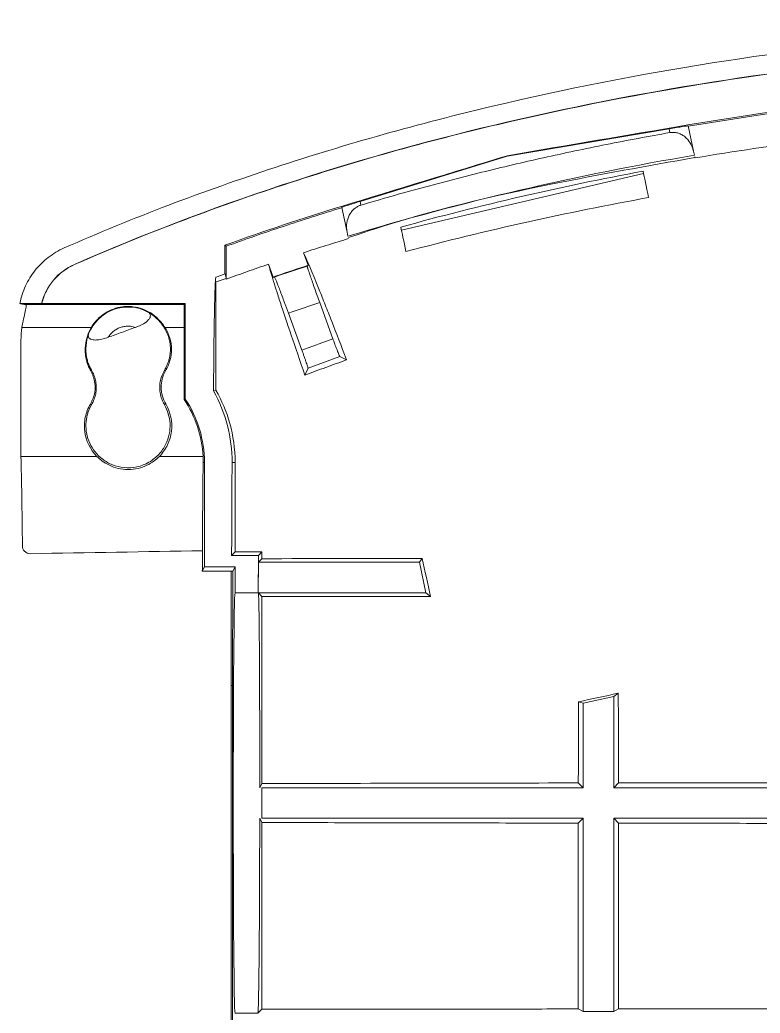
# Model space of a CAD drawing. Header units: inches. Extents: x 1424 to 4050, y 1126 to 1517.
# Drawn here: x 2145.92 to 2165.37, y 1382.11 to 1408.21 of the extents above; entities that cross this region are included whole.
import ezdxf

# ---------------------------------------------------------------- set-up
doc = ezdxf.new("R2010")
doc.units = ezdxf.units.IN
doc.header["$LTSCALE"] = 15

msp = doc.modelspace()

# ---------------------------------------------------------------- linework, layer by layer
at = {"color": 7, "linetype": 'Continuous', "lineweight": 15}
for p, q in [((2158.726, 1404.621), (2162.981, 1405.344)), ((2162.981, 1405.344), (2163.002, 1405.245)), ((2163.62, 1404.756), (2163.479, 1405.419)), ((2163.62, 1404.756), (2163.642, 1404.649)), ((2154.859, 1403.436), (2158.726, 1404.621)), ((2158.722, 1404.638), (2158.726, 1404.621)), ((2163.658, 1404.578), (2163.651, 1404.607)), ((2162.305, 1404.172), (2155.943, 1402.683)), ((2154.859, 1403.436), (2154.879, 1403.338)), ((2154.378, 1403.28), (2154.378, 1403.28)), ((2154.378, 1403.28), (2154.517, 1402.628)), ((2154.517, 1402.628), (2154.539, 1402.521)), ((2154.808, 1402.57), (2154.55, 1402.484)), ((2151.305, 1402.282), (2151.305, 1401.529)), ((2151.305, 1402.282), (2151.34, 1402.258)), ((2151.34, 1402.258), (2151.34, 1401.395)), ((2153.373, 1402.089), (2153.493, 1401.758)), ((2147.349, 1401.775), (2147.35, 1401.781)), ((2152.576, 1401.449), (2152.454, 1401.785)), ((2151.305, 1401.529), (2151.312, 1401.532)), ((2151.312, 1401.532), (2151.334, 1401.424)), ((2153.493, 1401.758), (2153.467, 1401.738)), ((2151.338, 1401.414), (2151.072, 1401.325)), ((2152.609, 1401.449), (2152.576, 1401.449)), ((2146.489, 1400.755), (2145.917, 1400.755)), ((2146.489, 1400.755), (2146.493, 1400.755)), ((2150.264, 1400.755), (2146.493, 1400.755)), ((2150.264, 1400.755), (2150.237, 1400.728)), ((2150.264, 1400.755), (2150.264, 1398.244)), ((2153.798, 1400.777), (2154.144, 1399.826)), ((2150.237, 1400.728), (2146.073, 1400.728)), ((2153.327, 1399.529), (2152.973, 1400.5)), ((2149.553, 1400.345), (2149.54, 1400.333)), ((2145.971, 1400.125), (2147.793, 1400.125)), ((2149.73, 1400.125), (2150.232, 1400.125)), ((2150.232, 1400.125), (2150.232, 1398.234)), ((2145.945, 1396.737), (2145.945, 1399.784)), ((2154.144, 1399.826), (2153.327, 1399.529)), ((2147.658, 1399.651), (2147.64, 1399.653)), ((2153.491, 1399.054), (2154.324, 1399.357)), ((2154.324, 1399.357), (2154.502, 1399.274)), ((2147.801, 1398.998), (2147.778, 1398.985)), ((2149.745, 1398.982), (2149.716, 1398.998)), ((2153.406, 1398.873), (2153.491, 1399.054)), ((2151.07, 1398.472), (2151.005, 1398.455)), ((2150.232, 1398.234), (2150.264, 1398.244)), ((2147.801, 1398.094), (2147.771, 1398.112)), ((2149.751, 1398.114), (2149.716, 1398.094)), ((2145.945, 1396.737), (2147.938, 1396.737)), ((2150.73, 1396.737), (2149.586, 1396.737)), ((2150.767, 1396.578), (2150.732, 1396.578)), ((2150.767, 1396.578), (2150.767, 1393.833)), ((2151.573, 1396.578), (2151.493, 1396.578)), ((2151.573, 1394.225), (2151.482, 1394.134)), ((2152.276, 1394.225), (2152.184, 1394.133)), ((2152.184, 1394.133), (2151.482, 1394.134)), ((2152.181, 1393.153), (2152.184, 1394.133)), ((2152.184, 1393.956), (2152.182, 1393.152)), ((2152.276, 1394.048), (2152.184, 1393.956)), ((2152.184, 1393.956), (2156.415, 1393.956)), ((2156.415, 1393.956), (2156.493, 1394.053)), ((2156.415, 1393.956), (2156.583, 1393.152)), ((2150.711, 1393.722), (2150.767, 1393.833)), ((2150.711, 1393.722), (2151.472, 1393.722)), ((2150.767, 1393.833), (2151.571, 1393.833)), ((2151.472, 1393.722), (2151.515, 1393.722)), ((2151.472, 1390.716), (2151.472, 1393.722)), ((2151.571, 1393.833), (2151.515, 1393.722)), ((2151.571, 1393.833), (2151.571, 1393.153)), ((2151.57, 1393.149), (2151.571, 1393.15)), ((2151.57, 1393.149), (2152.185, 1393.149)), ((2152.181, 1393.153), (2151.571, 1393.153)), ((2151.571, 1393.15), (2151.571, 1393.153)), ((2152.182, 1393.152), (2152.181, 1393.153)), ((2156.583, 1393.152), (2152.182, 1393.152)), ((2152.185, 1393.149), (2152.276, 1393.058)), ((2156.706, 1393.052), (2156.583, 1393.152)), ((2151.507, 1390.716), (2151.472, 1390.716)), ((2151.472, 1375.87), (2151.472, 1390.716)), ((2151.507, 1390.716), (2151.507, 1375.87)), ((2161.522, 1390.424), (2160.718, 1390.253)), ((2161.643, 1390.512), (2161.522, 1390.424)), ((2161.522, 1390.424), (2161.522, 1388.031)), ((2160.718, 1390.253), (2160.597, 1390.289)), ((2160.718, 1388.031), (2160.718, 1390.253)), ((2152.276, 1388.14), (2152.221, 1388.03)), ((2152.276, 1388.031), (2152.276, 1387.629)), ((2152.276, 1388.031), (2160.718, 1388.031)), ((2160.593, 1388.156), (2160.718, 1388.031)), ((2161.649, 1388.157), (2161.522, 1388.031)), ((2161.522, 1388.031), (2188.657, 1388.031)), ((2152.276, 1387.629), (2152.276, 1387.227)), ((2152.22, 1387.227), (2152.276, 1387.115)), ((2152.276, 1387.227), (2160.718, 1387.227)), ((2160.718, 1387.227), (2160.592, 1387.1)), ((2160.718, 1387.227), (2160.718, 1382.154)), ((2161.522, 1387.227), (2188.657, 1387.227)), ((2161.522, 1382.154), (2161.522, 1387.227)), ((2161.522, 1387.227), (2161.65, 1387.099)), ((2152.276, 1382.211), (2152.173, 1382.108)), ((2160.718, 1382.154), (2160.593, 1382.217)), ((2161.649, 1382.217), (2161.522, 1382.154)), ((2151.57, 1382.108), (2151.571, 1382.107)), ((2152.173, 1382.108), (2151.57, 1382.108)), ((2160.718, 1382.154), (2161.522, 1382.154))]:
    msp.add_line(p, q, dxfattribs=at)
for centre, radius, start, end in [((2148.759, 1399.551), 1.11, 61.7911, 158.7347), ((2148.759, 1399.551), 1.123, 149.26, 174.7962), ((2147.754, 1396.578), 2.981, 3.0597, 33.755), ((2147.754, 1396.578), 3.013, 0, 33.5674)]:
    msp.add_arc(centre, radius, start, end, dxfattribs=at)
for centre, major_axis, ratio, start_param, end_param in [((2150.237, 1400.125), (0, 0.603), 0.008727, 0.008727, 1.570796), ((2145.876, 1390.686), (0, 7.209), 0.017455, 5.250241, 5.708368), ((2150.769, 1390.686), (0, 7.209), 0.008727, 0.614223, 1.052372), ((1950.106, 1390.686), (411.044, 7.209), 0.00015, 1.060941, 1.073507), ((2150.769, 1390.686), (0, 7.209), 0.008727, 1.052372, 1.136167), ((2151.551, 1390.716), (0, 5.025), 0.008727, 0.929425, 1.570796), ((2151.573, 1387.629), (0, 5.527), 0.008727, 0.050156, 3.091436)]:
    msp.add_ellipse(centre, major_axis=major_axis, ratio=ratio, start_param=start_param, end_param=end_param, dxfattribs=at)
for points, knots in [([(2238.147, 1396.161), (2237.182, 1395.97), (2236.217, 1395.805), (2234.284, 1395.552), (2233.317, 1395.465), (2230.411, 1395.331), (2228.47, 1395.402), (2225.552, 1395.74), (2224.575, 1395.892), (2222.652, 1396.266), (2221.702, 1396.489), (2219.823, 1397.002), (2218.895, 1397.295), (2217.061, 1397.946), (2216.154, 1398.305), (2213.457, 1399.457), (2211.69, 1400.32), (2209.026, 1401.578), (2208.136, 1401.991), (2206.346, 1402.776), (2205.444, 1403.147), (2200.904, 1404.892), (2197.171, 1405.93), (2191.442, 1407.041), (2189.511, 1407.336), (2186.585, 1407.673), (2185.605, 1407.768), (2183.634, 1407.924), (2182.648, 1407.984), (2177.73, 1408.206), (2173.818, 1408.126), (2166.041, 1407.446), (2162.175, 1406.847), (2157.377, 1405.709), (2156.418, 1405.462), (2154.511, 1404.926), (2153.564, 1404.638), (2150.746, 1403.711), (2148.896, 1403.01), (2147.081, 1402.212)], [0, 0, 0, 0, 0.03125, 0.03125, 0.0625, 0.0625, 0.125, 0.125, 0.15625, 0.15625, 0.1875, 0.1875, 0.21875, 0.21875, 0.25, 0.25, 0.3125, 0.3125, 0.34375, 0.34375, 0.375, 0.375, 0.5, 0.5, 0.5625, 0.5625, 0.59375, 0.59375, 0.625, 0.625, 0.75, 0.75, 0.875, 0.875, 0.90625, 0.90625, 0.9375, 0.9375, 1, 1, 1, 1]), ([(2147.349, 1401.775), (2148.249, 1402.169), (2149.158, 1402.541), (2150.994, 1403.24), (2151.921, 1403.568), (2154.716, 1404.487), (2156.596, 1405.013), (2162.285, 1406.357), (2166.14, 1406.947), (2171.022, 1407.369), (2172, 1407.437), (2173.951, 1407.54), (2174.925, 1407.575), (2177.842, 1407.632), (2179.781, 1407.605), (2185.581, 1407.339), (2189.424, 1406.911), (2195.146, 1405.803), (2197.046, 1405.356), (2199.884, 1404.551), (2200.825, 1404.262), (2202.687, 1403.64), (2203.61, 1403.309), (2206.35, 1402.245), (2208.137, 1401.435), (2211.685, 1399.755), (2213.453, 1398.893), (2217.05, 1397.378), (2218.884, 1396.739), (2222.628, 1395.721), (2224.539, 1395.342), (2227.474, 1395.005), (2228.465, 1394.93), (2230.434, 1394.862), (2231.416, 1394.867), (2234.354, 1395.005), (2236.302, 1395.277), (2238.242, 1395.661)], [0, 0, 0, 0, 0.03125, 0.03125, 0.0625, 0.0625, 0.125, 0.125, 0.25, 0.25, 0.28125, 0.28125, 0.3125, 0.3125, 0.375, 0.375, 0.5, 0.5, 0.5625, 0.5625, 0.59375, 0.59375, 0.625, 0.625, 0.6875, 0.6875, 0.75, 0.75, 0.8125, 0.8125, 0.875, 0.875, 0.90625, 0.90625, 0.9375, 0.9375, 1, 1, 1, 1]), ([(2238.244, 1395.668), (2236.311, 1395.285), (2234.338, 1395.009), (2230.374, 1394.827), (2228.387, 1394.904), (2222.481, 1395.595), (2218.626, 1396.698), (2213.188, 1399.028), (2211.425, 1399.89), (2207.897, 1401.556), (2206.126, 1402.349), (2200.694, 1404.431), (2196.939, 1405.471), (2189.31, 1406.935), (2185.436, 1407.36), (2177.666, 1407.702), (2173.769, 1407.62), (2162.149, 1406.594), (2154.466, 1404.898), (2147.35, 1401.781)], [0, 0, 0, 0, 0.0625, 0.0625, 0.125, 0.125, 0.25, 0.25, 0.3125, 0.3125, 0.375, 0.375, 0.5, 0.5, 0.625, 0.625, 0.75, 0.75, 1, 1, 1, 1]), ([(2158.722, 1404.638), (2160.306, 1404.907), (2161.891, 1405.176), (2163.475, 1405.445), (2167.63, 1406.151), (2171.838, 1406.526), (2180.262, 1406.677), (2184.481, 1406.46), (2188.659, 1405.909), (2190.251, 1405.699), (2191.844, 1405.489), (2193.436, 1405.279)], [0.0059289, 0.0059289, 0.0059289, 0.0059289, 0.1423156, 0.1423156, 0.1423156, 0.5000306, 0.5000306, 0.8577455, 0.8577455, 0.8577455, 0.9940711, 0.9940711, 0.9940711, 0.9940711]), ([(2163.481, 1405.411), (2167.634, 1406.116), (2171.84, 1406.491), (2180.261, 1406.642), (2184.478, 1406.425), (2188.654, 1405.874)], [0.1422545, 0.1422545, 0.1422545, 0.1422545, 0.4999694, 0.4999694, 0.8576844, 0.8576844, 0.8576844, 0.8576844]), ([(2188.54, 1405.06), (2186.469, 1405.329), (2184.396, 1405.512), (2180.248, 1405.729), (2178.173, 1405.763), (2174.021, 1405.684), (2171.944, 1405.571), (2167.787, 1405.191), (2165.716, 1404.925), (2163.658, 1404.578)], [0, 0, 0, 0, 0.25, 0.25, 0.5, 0.5, 0.75, 0.75, 1, 1, 1, 1]), ([(2154.879, 1403.338), (2155.141, 1403.415), (2155.664, 1403.569), (2156.455, 1403.788), (2157.252, 1404), (2158.055, 1404.203), (2158.864, 1404.398), (2159.679, 1404.584), (2160.501, 1404.763), (2161.329, 1404.932), (2162.163, 1405.094), (2162.722, 1405.194), (2163.002, 1405.245)], [0, 0, 0, 0, 0.097843, 0.196129, 0.294873, 0.394087, 0.493786, 0.593982, 0.694689, 0.795919, 0.897685, 1, 1, 1, 1]), ([(2162.981, 1405.344), (2163.112, 1405.366), (2163.24, 1405.387), (2163.424, 1405.415), (2163.478, 1405.422), (2163.479, 1405.419)], [0, 0, 0, 0, 0.5, 0.5, 1, 1, 1, 1]), ([(2163.002, 1405.245), (2163.018, 1405.247), (2163.05, 1405.251), (2163.099, 1405.251), (2163.149, 1405.246), (2163.198, 1405.236), (2163.265, 1405.214), (2163.348, 1405.171), (2163.46, 1405.081), (2163.537, 1404.975), (2163.593, 1404.856), (2163.61, 1404.794), (2163.62, 1404.756)], [0, 0, 0, 0, 0.046896, 0.094984, 0.144802, 0.196836, 0.251511, 0.36773, 0.501922, 0.750836, 0.84812, 1, 1, 1, 1]), ([(2151.305, 1402.282), (2151.313, 1402.285), (2151.321, 1402.288), (2151.328, 1402.291), (2152.333, 1402.654), (2153.348, 1402.992), (2154.37, 1403.305), (2155.821, 1403.749), (2157.271, 1404.194), (2158.722, 1404.638)], [0.0059378, 0.0059378, 0.0059378, 0.0059378, 0.0090621, 0.0090621, 0.0090621, 0.4161105, 0.4161105, 0.4161105, 0.9940711, 0.9940711, 0.9940711, 0.9940711]), ([(2163.655, 1404.589), (2162.408, 1404.367), (2159.565, 1403.863), (2156.608, 1403.175), (2154.94, 1402.614), (2154.808, 1402.57)], [0, 0, 0, 0, 0.418586, 0.954173, 1, 1, 1, 1]), ([(2154.378, 1403.28), (2154.378, 1403.282), (2154.43, 1403.301), (2154.607, 1403.358), (2154.731, 1403.397), (2154.859, 1403.436)], [0, 0, 0, 0, 0.5, 0.5, 1, 1, 1, 1]), ([(2154.38, 1403.271), (2154.122, 1403.192), (2153.609, 1403.032), (2152.845, 1402.782), (2152.089, 1402.526), (2151.589, 1402.347), (2151.34, 1402.258)], [0, 0, 0, 0, 0.252342, 0.503096, 0.752303, 1, 1, 1, 1]), ([(2154.517, 1402.628), (2154.513, 1402.651), (2154.505, 1402.692), (2154.502, 1402.748), (2154.502, 1402.79), (2154.507, 1402.879), (2154.532, 1402.992), (2154.598, 1403.121), (2154.662, 1403.204), (2154.731, 1403.265), (2154.802, 1403.311), (2154.854, 1403.329), (2154.879, 1403.338)], [0, 0, 0, 0, 0.091102, 0.163201, 0.216292, 0.250372, 0.499447, 0.633483, 0.749312, 0.839129, 0.92202, 1, 1, 1, 1]), ([(2153.373, 1402.089), (2153.568, 1402.152), (2153.961, 1402.277), (2154.355, 1402.398), (2154.553, 1402.458)], [0, 0, 0, 0, 0.4988119, 1, 1, 1, 1]), ([(2145.917, 1400.755), (2145.948, 1400.915), (2145.997, 1401.068), (2146.132, 1401.361), (2146.219, 1401.501), (2146.42, 1401.752), (2146.536, 1401.866), (2146.793, 1402.064), (2146.932, 1402.146), (2147.081, 1402.212)], [0, 0, 0, 0, 0.25, 0.25, 0.5, 0.5, 0.75, 0.75, 1, 1, 1, 1]), ([(2153.373, 1402.089), (2153.454, 1401.92), (2153.592, 1401.594), (2153.834, 1400.991), (2153.886, 1400.86), (2153.994, 1400.584), (2154.052, 1400.438), (2154.232, 1399.977), (2154.362, 1399.639), (2154.502, 1399.274)], [0, 0, 0, 0, 0.5, 0.5, 0.625, 0.625, 0.75, 0.75, 1, 1, 1, 1]), ([(2151.34, 1401.395), (2151.525, 1401.461), (2151.895, 1401.594), (2152.267, 1401.721), (2152.454, 1401.785)], [0, 0, 0, 0, 0.498934, 1, 1, 1, 1]), ([(2153.406, 1398.873), (2153.146, 1399.629), (2152.929, 1400.27), (2152.724, 1400.894), (2152.687, 1401.01), (2152.62, 1401.219), (2152.59, 1401.314), (2152.513, 1401.567), (2152.476, 1401.696), (2152.454, 1401.785)], [0, 0, 0, 0, 0.5, 0.5, 0.625, 0.625, 0.75, 0.75, 1, 1, 1, 1]), ([(2146.493, 1400.755), (2146.521, 1400.868), (2146.561, 1400.975), (2146.665, 1401.179), (2146.729, 1401.276), (2146.95, 1401.539), (2147.137, 1401.682), (2147.349, 1401.775)], [0, 0, 0, 0, 0.25, 0.25, 0.5, 0.5, 1, 1, 1, 1]), ([(2152.576, 1401.449), (2152.728, 1401.501), (2153.033, 1401.606), (2153.34, 1401.707), (2153.493, 1401.758)], [0, 0, 0, 0, 0.498997, 1, 1, 1, 1]), ([(2153.467, 1401.738), (2153.467, 1401.737), (2153.466, 1401.734), (2153.47, 1401.719), (2153.477, 1401.696), (2153.49, 1401.652), (2153.515, 1401.578), (2153.556, 1401.457), (2153.606, 1401.311), (2153.665, 1401.145), (2153.73, 1400.965), (2153.775, 1400.84), (2153.798, 1400.777)], [0, 0, 0, 0, 0.062817, 0.12501, 0.187185, 0.249948, 0.374872, 0.49969, 0.624527, 0.749479, 0.874745, 1, 1, 1, 1]), ([(2151.005, 1398.455), (2151.009, 1398.953), (2151.014, 1399.451), (2151.021, 1399.95), (2151.025, 1400.199), (2151.029, 1400.448), (2151.034, 1400.697), (2151.038, 1400.866), (2151.041, 1401.035), (2151.048, 1401.204), (2151.051, 1401.26), (2151.053, 1401.317), (2151.057, 1401.373), (2151.059, 1401.391), (2151.06, 1401.409), (2151.063, 1401.427), (2151.063, 1401.433), (2151.064, 1401.439), (2151.067, 1401.444)], [0, 0, 0, 0, 0.001494849, 0.001494849, 0.001494849, 0.002242352, 0.002242352, 0.002242352, 0.002749712, 0.002749712, 0.002749712, 0.002918648, 0.002918648, 0.002918648, 0.00297274, 0.00297274, 0.00297274, 0.002990814, 0.002990814, 0.002990814, 0.002990814]), ([(2151.067, 1401.444), (2151.067, 1401.443), (2151.066, 1401.441), (2151.067, 1401.441), (2151.068, 1401.441), (2151.069, 1401.442), (2151.07, 1401.442)], [0, 0, 0, 0, 0.081011, 0.274625, 0.580965, 1, 1, 1, 1]), ([(2151.07, 1401.331), (2151.07, 1401.295), (2151.07, 1401.204), (2151.07, 1400.852), (2151.07, 1400.234), (2151.07, 1399.403), (2151.07, 1398.748), (2151.07, 1398.472)], [0, 0, 0, 0, 0.1242705, 0.3187071, 0.5638698, 0.8161292, 1, 1, 1, 1]), ([(2152.973, 1400.5), (2152.962, 1400.531), (2152.939, 1400.594), (2152.905, 1400.686), (2152.872, 1400.776), (2152.829, 1400.893), (2152.777, 1401.031), (2152.722, 1401.175), (2152.676, 1401.294), (2152.641, 1401.382), (2152.617, 1401.439), (2152.612, 1401.446), (2152.609, 1401.449)], [0, 0, 0, 0, 0.062811, 0.125002, 0.187179, 0.249948, 0.374872, 0.49969, 0.624537, 0.749477, 0.874758, 1, 1, 1, 1]), ([(2146.073, 1400.728), (2146.015, 1400.733), (2145.984, 1400.737), (2145.938, 1400.746), (2145.925, 1400.751), (2145.917, 1400.755)], [0, 0, 0, 0, 0.5, 0.5, 1, 1, 1, 1]), ([(2145.971, 1400.125), (2145.995, 1400.283), (2146.033, 1400.436), (2146.071, 1400.603), (2146.079, 1400.649), (2146.085, 1400.711), (2146.082, 1400.727), (2146.073, 1400.728)], [0, 0, 0, 0, 0.5, 0.5, 0.75, 0.75, 1, 1, 1, 1]), ([(2149.553, 1400.345), (2149.429, 1400.47), (2149.287, 1400.557), (2149.056, 1400.64), (2148.974, 1400.66), (2148.843, 1400.675), (2148.797, 1400.678), (2148.707, 1400.677), (2148.661, 1400.674), (2148.531, 1400.657), (2148.45, 1400.637), (2148.297, 1400.58), (2148.224, 1400.544), (2148.014, 1400.409), (2147.887, 1400.282), (2147.793, 1400.125)], [0, 0, 0, 0, 0.25, 0.25, 0.375, 0.375, 0.4375, 0.4375, 0.5, 0.5, 0.625, 0.625, 0.75, 0.75, 1, 1, 1, 1]), ([(2149.283, 1400.529), (2149.295, 1400.522), (2149.317, 1400.507), (2149.338, 1400.479), (2149.349, 1400.441), (2149.343, 1400.391), (2149.295, 1400.312), (2149.165, 1400.208), (2149.028, 1400.155), (2148.954, 1400.126)], [0, 0, 0, 0, 0.085995, 0.16893, 0.250953, 0.377402, 0.501199, 0.728837, 1, 1, 1, 1]), ([(2149.716, 1398.998), (2149.731, 1399.026), (2149.762, 1399.083), (2149.799, 1399.168), (2149.829, 1399.254), (2149.851, 1399.34), (2149.866, 1399.426), (2149.874, 1399.513), (2149.874, 1399.599), (2149.867, 1399.685), (2149.848, 1399.797), (2149.807, 1399.932), (2149.736, 1400.08), (2149.648, 1400.216), (2149.576, 1400.294), (2149.54, 1400.333)], [0, 0, 0, 0, 0.051508, 0.103522, 0.156276, 0.20999, 0.26487, 0.321107, 0.378877, 0.438338, 0.499636, 0.620206, 0.749131, 0.873629, 1, 1, 1, 1]), ([(2149.73, 1400.125), (2149.718, 1400.144), (2149.692, 1400.183), (2149.65, 1400.239), (2149.603, 1400.294), (2149.57, 1400.328), (2149.553, 1400.345)], [0, 0, 0, 0, 0.239591, 0.485698, 0.738969, 1, 1, 1, 1]), ([(2148.241, 1399.867), (2148.217, 1399.859), (2148.171, 1399.843), (2148.077, 1399.815), (2147.962, 1399.792), (2147.849, 1399.794), (2147.772, 1399.816), (2147.729, 1399.852), (2147.71, 1399.899), (2147.719, 1399.935), (2147.724, 1399.954)], [0, 0, 0, 0, 0.087667, 0.16676, 0.339227, 0.499184, 0.623231, 0.749259, 0.872645, 1, 1, 1, 1]), ([(2148.954, 1400.126), (2148.933, 1400.132), (2148.891, 1400.145), (2148.825, 1400.155), (2148.746, 1400.16), (2148.654, 1400.152), (2148.552, 1400.125), (2148.455, 1400.08), (2148.37, 1400.021), (2148.296, 1399.95), (2148.259, 1399.895), (2148.241, 1399.867)], [0, 0, 0, 0, 0.0804338, 0.1610427, 0.2427792, 0.3699386, 0.5000534, 0.6272135, 0.7573289, 0.8779455, 1, 1, 1, 1]), ([(2148.954, 1400.126), (2148.834, 1400.083), (2148.596, 1399.997), (2148.358, 1399.91), (2148.241, 1399.867)], [0, 0, 0, 0, 0.5046775, 1, 1, 1, 1]), ([(2149.745, 1398.982), (2149.795, 1399.07), (2149.835, 1399.162), (2149.889, 1399.355), (2149.903, 1399.456), (2149.901, 1399.655), (2149.885, 1399.756), (2149.827, 1399.948), (2149.784, 1400.039), (2149.73, 1400.125)], [0, 0, 0, 0, 0.25, 0.25, 0.5, 0.5, 0.75, 0.75, 1, 1, 1, 1]), ([(2154.144, 1399.826), (2154.151, 1399.807), (2154.165, 1399.768), (2154.186, 1399.71), (2154.211, 1399.643), (2154.239, 1399.568), (2154.267, 1399.494), (2154.291, 1399.433), (2154.308, 1399.39), (2154.32, 1399.363), (2154.323, 1399.359), (2154.324, 1399.357)], [0, 0, 0, 0, 0.079662, 0.159367, 0.240339, 0.368694, 0.500043, 0.628407, 0.759766, 0.879159, 1, 1, 1, 1]), ([(2147.64, 1399.653), (2147.637, 1399.619), (2147.632, 1399.553), (2147.635, 1399.454), (2147.646, 1399.356), (2147.665, 1399.26), (2147.694, 1399.166), (2147.731, 1399.074), (2147.762, 1399.015), (2147.778, 1398.985)], [0, 0, 0, 0, 0.145672, 0.288521, 0.429652, 0.570214, 0.711368, 0.854261, 1, 1, 1, 1]), ([(2147.658, 1399.651), (2147.655, 1399.613), (2147.65, 1399.538), (2147.657, 1399.425), (2147.675, 1399.315), (2147.705, 1399.207), (2147.745, 1399.101), (2147.783, 1399.033), (2147.801, 1398.998)], [0, 0, 0, 0, 0.17691, 0.348514, 0.515697, 0.679379, 0.840498, 1, 1, 1, 1]), ([(2153.491, 1399.054), (2153.491, 1399.055), (2153.49, 1399.057), (2153.487, 1399.07), (2153.48, 1399.093), (2153.467, 1399.133), (2153.446, 1399.194), (2153.42, 1399.269), (2153.39, 1399.353), (2153.359, 1399.441), (2153.338, 1399.499), (2153.327, 1399.529)], [0, 0, 0, 0, 0.0796745, 0.1593898, 0.2403721, 0.3687381, 0.5000918, 0.6284515, 0.7597989, 0.8791769, 1, 1, 1, 1]), ([(2153.406, 1398.873), (2153.59, 1398.94), (2153.955, 1399.074), (2154.32, 1399.207), (2154.502, 1399.274)], [0, 0, 0, 0, 0.5016789, 1, 1, 1, 1]), ([(2147.778, 1398.985), (2147.79, 1398.963), (2147.813, 1398.919), (2147.842, 1398.848), (2147.869, 1398.763), (2147.889, 1398.663), (2147.899, 1398.51), (2147.873, 1398.316), (2147.805, 1398.179), (2147.771, 1398.112)], [0, 0, 0, 0, 0.081343, 0.165084, 0.250963, 0.372252, 0.500932, 0.753231, 1, 1, 1, 1]), ([(2147.801, 1398.094), (2147.814, 1398.118), (2147.841, 1398.166), (2147.871, 1398.238), (2147.894, 1398.31), (2147.911, 1398.38), (2147.922, 1398.45), (2147.926, 1398.519), (2147.925, 1398.593), (2147.916, 1398.69), (2147.888, 1398.808), (2147.846, 1398.916), (2147.813, 1398.977), (2147.801, 1398.998)], [0, 0, 0, 0, 0.072021, 0.143501, 0.214721, 0.285884, 0.357121, 0.428492, 0.499999, 0.595431, 0.749369, 0.912563, 1, 1, 1, 1]), ([(2149.716, 1398.094), (2149.701, 1398.122), (2149.671, 1398.178), (2149.637, 1398.265), (2149.612, 1398.354), (2149.597, 1398.445), (2149.59, 1398.559), (2149.6, 1398.695), (2149.64, 1398.851), (2149.691, 1398.949), (2149.716, 1398.998)], [0, 0, 0, 0, 0.100426, 0.199907, 0.299123, 0.398767, 0.499531, 0.671955, 0.837434, 1, 1, 1, 1]), ([(2149.751, 1398.114), (2149.712, 1398.18), (2149.682, 1398.25), (2149.641, 1398.395), (2149.63, 1398.472), (2149.628, 1398.698), (2149.669, 1398.849), (2149.745, 1398.982)], [0, 0, 0, 0, 0.25, 0.25, 0.5, 0.5, 1, 1, 1, 1]), ([(2151.493, 1396.578), (2151.495, 1396.906), (2151.455, 1397.233), (2151.29, 1397.865), (2151.165, 1398.169), (2151.005, 1398.455)], [0, 0, 0, 0, 0.5, 0.5, 1, 1, 1, 1]), ([(2151.07, 1398.472), (2151.22, 1398.21), (2151.346, 1397.918), (2151.523, 1397.281), (2151.573, 1396.94), (2151.573, 1396.578)], [0, 0, 0, 0, 0.5, 0.5, 1, 1, 1, 1]), ([(2147.771, 1398.112), (2147.707, 1398.004), (2147.662, 1397.889), (2147.61, 1397.644), (2147.605, 1397.521), (2147.651, 1397.15), (2147.763, 1396.917), (2147.938, 1396.737)], [0, 0, 0, 0, 0.25, 0.25, 0.5, 0.5, 1, 1, 1, 1]), ([(2149.716, 1398.094), (2149.759, 1398.02), (2149.793, 1397.941), (2149.842, 1397.776), (2149.858, 1397.688), (2149.872, 1397.42), (2149.838, 1397.228), (2149.702, 1396.957), (2149.642, 1396.868), (2149.496, 1396.711), (2149.407, 1396.639), (2149.116, 1396.471), (2148.877, 1396.421), (2148.552, 1396.45), (2148.447, 1396.476), (2148.257, 1396.552), (2148.169, 1396.603), (2147.941, 1396.776), (2147.825, 1396.924), (2147.716, 1397.163), (2147.689, 1397.247), (2147.656, 1397.415), (2147.649, 1397.5), (2147.659, 1397.76), (2147.706, 1397.929), (2147.801, 1398.094)], [0, 0, 0, 0, 0.0625, 0.0625, 0.125, 0.125, 0.25, 0.25, 0.3125, 0.3125, 0.375, 0.375, 0.5, 0.5, 0.5625, 0.5625, 0.625, 0.625, 0.75, 0.75, 0.8125, 0.8125, 0.875, 0.875, 1, 1, 1, 1]), ([(2149.586, 1396.737), (2149.673, 1396.827), (2149.744, 1396.928), (2149.851, 1397.154), (2149.886, 1397.273), (2149.931, 1397.645), (2149.878, 1397.898), (2149.751, 1398.114)], [0, 0, 0, 0, 0.25, 0.25, 0.5, 0.5, 1, 1, 1, 1]), ([(2147.938, 1396.737), (2147.98, 1396.694), (2148.028, 1396.652), (2148.137, 1396.573), (2148.199, 1396.535), (2148.338, 1396.469), (2148.415, 1396.44), (2148.582, 1396.401), (2148.672, 1396.391), (2148.939, 1396.392), (2149.114, 1396.436), (2149.324, 1396.534), (2149.387, 1396.572), (2149.496, 1396.652), (2149.544, 1396.694), (2149.586, 1396.737)], [0, 0, 0, 0, 0.125, 0.125, 0.25, 0.25, 0.375, 0.375, 0.5, 0.5, 0.75, 0.75, 0.875, 0.875, 1, 1, 1, 1]), ([(2150.73, 1396.737), (2150.731, 1396.711), (2150.733, 1396.659), (2150.732, 1396.605), (2150.732, 1396.578)], [0, 0, 0, 0, 0.507508, 1, 1, 1, 1]), ([(2151.482, 1394.134), (2151.483, 1394.378), (2151.484, 1394.621), (2151.485, 1394.864), (2151.486, 1395.108), (2151.487, 1395.351), (2151.488, 1395.595), (2151.49, 1395.923), (2151.491, 1396.251), (2151.493, 1396.578)], [0, 0, 0, 0, 0.00073016, 0.00073016, 0.00073016, 0.001460321, 0.001460321, 0.001460321, 0.002444162, 0.002444162, 0.002444162, 0.002444162]), ([(2146.191, 1394.18), (2146.133, 1394.179), (2146.077, 1394.204), (2146.004, 1394.281), (2145.985, 1394.33), (2145.984, 1394.38)], [0, 0, 0, 0, 0.5, 0.5, 1, 1, 1, 1]), ([(2152.185, 1393.149), (2152.186, 1393.145), (2152.187, 1393.136), (2152.189, 1393.112), (2152.19, 1393.08), (2152.192, 1393.04), (2152.194, 1392.992), (2152.195, 1392.936), (2152.197, 1392.873), (2152.198, 1392.802), (2152.2, 1392.724), (2152.201, 1392.639), (2152.203, 1392.547), (2152.204, 1392.449), (2152.205, 1392.344), (2152.206, 1392.234), (2152.208, 1392.117), (2152.209, 1391.995), (2152.21, 1391.867), (2152.211, 1391.734), (2152.212, 1391.597), (2152.213, 1391.455), (2152.214, 1391.308), (2152.214, 1391.157), (2152.215, 1391.003), (2152.216, 1390.845), (2152.217, 1390.683), (2152.217, 1390.518), (2152.218, 1390.351), (2152.218, 1390.181), (2152.219, 1390.009), (2152.219, 1389.835), (2152.22, 1389.658), (2152.22, 1389.481), (2152.22, 1389.302), (2152.221, 1389.121), (2152.221, 1388.941), (2152.221, 1388.759), (2152.221, 1388.577), (2152.221, 1388.395), (2152.221, 1388.213), (2152.221, 1388.091), (2152.221, 1388.03)], [0, 0, 0, 0, 0.027186, 0.05426, 0.081222, 0.108071, 0.134809, 0.161434, 0.187947, 0.214349, 0.240638, 0.266815, 0.29288, 0.318832, 0.344673, 0.370402, 0.396018, 0.421522, 0.446915, 0.472195, 0.497363, 0.522419, 0.547363, 0.572195, 0.596914, 0.621522, 0.646017, 0.670401, 0.694672, 0.718831, 0.742879, 0.766814, 0.790637, 0.814348, 0.837946, 0.861433, 0.884808, 0.90807, 0.931221, 0.954259, 0.977186, 1, 1, 1, 1]), ([(2152.276, 1393.058), (2152.276, 1392.264), (2152.276, 1391.451), (2152.276, 1389.806), (2152.276, 1388.975), (2152.276, 1388.14)], [0, 0, 0, 0, 0.5, 0.5, 1, 1, 1, 1]), ([(2161.649, 1388.157), (2163.886, 1388.16), (2166.124, 1388.163), (2170.601, 1388.166), (2172.84, 1388.168), (2179.559, 1388.169), (2184.04, 1388.168), (2188.523, 1388.164)], [0, 0, 0, 0, 0.25, 0.25, 0.5, 0.5, 1, 1, 1, 1]), ([(2152.173, 1382.108), (2152.174, 1382.113), (2152.175, 1382.122), (2152.177, 1382.147), (2152.179, 1382.18), (2152.181, 1382.222), (2152.183, 1382.272), (2152.185, 1382.332), (2152.186, 1382.4), (2152.188, 1382.477), (2152.192, 1382.662), (2152.198, 1383.019), (2152.205, 1383.653), (2152.211, 1384.418), (2152.214, 1385.144), (2152.217, 1385.763), (2152.218, 1386.188), (2152.219, 1386.568), (2152.22, 1386.897), (2152.22, 1387.117), (2152.22, 1387.227)], [0, 0, 0, 0, 0.027798, 0.055482, 0.083096, 0.110686, 0.138294, 0.165964, 0.193737, 0.221655, 0.249759, 0.374963, 0.500029, 0.624275, 0.750297, 0.812539, 0.874996, 0.917086, 0.958701, 1, 1, 1, 1]), ([(2152.276, 1387.115), (2152.277, 1386.347), (2152.276, 1385.551), (2152.275, 1383.914), (2152.275, 1383.07), (2152.276, 1382.211)], [0, 0, 0, 0, 0.5, 0.5, 1, 1, 1, 1]), ([(2152.276, 1387.115), (2152.739, 1387.115), (2153.663, 1387.113), (2155.05, 1387.11), (2156.436, 1387.107), (2157.822, 1387.105), (2159.207, 1387.102), (2160.13, 1387.101), (2160.592, 1387.1)], [0, 0, 0, 0, 0.167163, 0.334118, 0.500872, 0.667433, 0.833806, 1, 1, 1, 1]), ([(2160.592, 1387.1), (2160.592, 1386.912), (2160.591, 1386.53), (2160.591, 1385.945), (2160.591, 1385.34), (2160.591, 1384.529), (2160.592, 1383.486), (2160.592, 1382.651), (2160.593, 1382.217)], [0, 0, 0, 0, 0.115493, 0.235161, 0.359033, 0.487131, 0.732805, 1, 1, 1, 1]), ([(2161.649, 1382.217), (2161.649, 1382.51), (2161.65, 1383.081), (2161.65, 1383.915), (2161.65, 1384.733), (2161.65, 1385.537), (2161.65, 1386.33), (2161.65, 1386.846), (2161.65, 1387.099)], [0, 0, 0, 0, 0.180102, 0.351061, 0.512907, 0.682408, 0.844751, 1, 1, 1, 1]), ([(2161.65, 1387.099), (2162.148, 1387.098), (2163.145, 1387.097), (2164.64, 1387.095), (2166.134, 1387.093), (2167.629, 1387.092), (2169.123, 1387.091), (2170.617, 1387.09), (2172.11, 1387.089), (2173.604, 1387.088), (2175.097, 1387.087), (2176.589, 1387.087), (2178.082, 1387.087), (2179.574, 1387.087), (2181.066, 1387.087), (2182.557, 1387.087), (2184.049, 1387.088), (2185.54, 1387.088), (2187.03, 1387.089), (2188.024, 1387.09), (2188.521, 1387.09)], [0, 0, 0, 0, 0.055763, 0.111488, 0.167177, 0.222833, 0.278459, 0.334057, 0.38963, 0.44518, 0.50071, 0.556222, 0.611719, 0.667204, 0.72268, 0.778148, 0.833611, 0.889073, 0.944535, 1, 1, 1, 1]), ([(2160.593, 1382.217), (2159.86, 1382.216), (2158.421, 1382.215), (2156.302, 1382.214), (2154.262, 1382.212), (2152.929, 1382.211), (2152.276, 1382.211)], [0, 0, 0, 0, 0.264088, 0.518778, 0.764079, 1, 1, 1, 1]), ([(2188.516, 1382.224), (2188.044, 1382.224), (2187.094, 1382.224), (2185.658, 1382.224), (2184.203, 1382.224), (2182.729, 1382.224), (2181.235, 1382.224), (2179.722, 1382.224), (2178.19, 1382.224), (2176.639, 1382.224), (2174.196, 1382.223), (2170.779, 1382.222), (2166.303, 1382.22), (2163.231, 1382.218), (2161.649, 1382.217)], [0, 0, 0, 0, 0.05268, 0.106076, 0.160188, 0.215019, 0.27057, 0.326844, 0.383842, 0.441566, 0.500016, 0.656509, 0.823164, 1, 1, 1, 1])]:
    msp.add_open_spline(points, degree=3, knots=knots, dxfattribs=at)
for points in [[(2163.642, 1404.649), (2160.567, 1404.13), (2157.523, 1403.429), (2154.539, 1402.521)], [(2155.927, 1402.76), (2158.027, 1403.344), (2160.15, 1403.831), (2162.293, 1404.23)], [(2162.293, 1404.23), (2162.328, 1404.066), (2162.378, 1403.832), (2162.441, 1403.536)], [(2162.441, 1403.536), (2160.296, 1403.149), (2158.17, 1402.678), (2156.064, 1402.117)], [(2156.064, 1402.117), (2156.005, 1402.394), (2155.959, 1402.609), (2155.927, 1402.76)], [(2147.35, 1401.781), (2146.922, 1401.594), (2146.6, 1401.209), (2146.489, 1400.755)], [(2151.069, 1401.442), (2151.148, 1401.471), (2151.226, 1401.5), (2151.305, 1401.529)], [(2152.609, 1401.449), (2152.894, 1401.548), (2153.18, 1401.644), (2153.467, 1401.738)], [(2153.798, 1400.777), (2153.522, 1400.687), (2153.247, 1400.594), (2152.973, 1400.5)], [(2149.54, 1400.333), (2149.466, 1400.41), (2149.381, 1400.475), (2149.283, 1400.529)], [(2145.945, 1399.784), (2145.945, 1399.898), (2145.953, 1400.012), (2145.971, 1400.125)], [(2147.724, 1399.954), (2147.687, 1399.854), (2147.665, 1399.754), (2147.658, 1399.651)], [(2151.573, 1396.578), (2151.573, 1395.831), (2151.573, 1395.042), (2151.573, 1394.225)], [(2151.573, 1394.225), (2151.807, 1394.225), (2152.041, 1394.225), (2152.276, 1394.225)], [(2152.276, 1394.225), (2152.276, 1394.166), (2152.276, 1394.107), (2152.276, 1394.048)], [(2152.276, 1394.048), (2153.678, 1394.05), (2155.084, 1394.052), (2156.493, 1394.053)], [(2156.493, 1394.053), (2156.563, 1393.727), (2156.634, 1393.393), (2156.706, 1393.052)], [(2156.706, 1393.052), (2155.226, 1393.054), (2153.749, 1393.056), (2152.276, 1393.058)], [(2160.597, 1390.289), (2160.948, 1390.364), (2161.296, 1390.438), (2161.643, 1390.512)], [(2161.643, 1390.512), (2161.646, 1389.732), (2161.648, 1388.946), (2161.649, 1388.157)], [(2160.593, 1388.156), (2160.594, 1388.87), (2160.595, 1389.582), (2160.597, 1390.289)], [(2152.276, 1388.14), (2155.042, 1388.146), (2157.814, 1388.151), (2160.593, 1388.156)]]:
    msp.add_open_spline(points, degree=3, dxfattribs=at)

doc.saveas('drawing.dxf')
